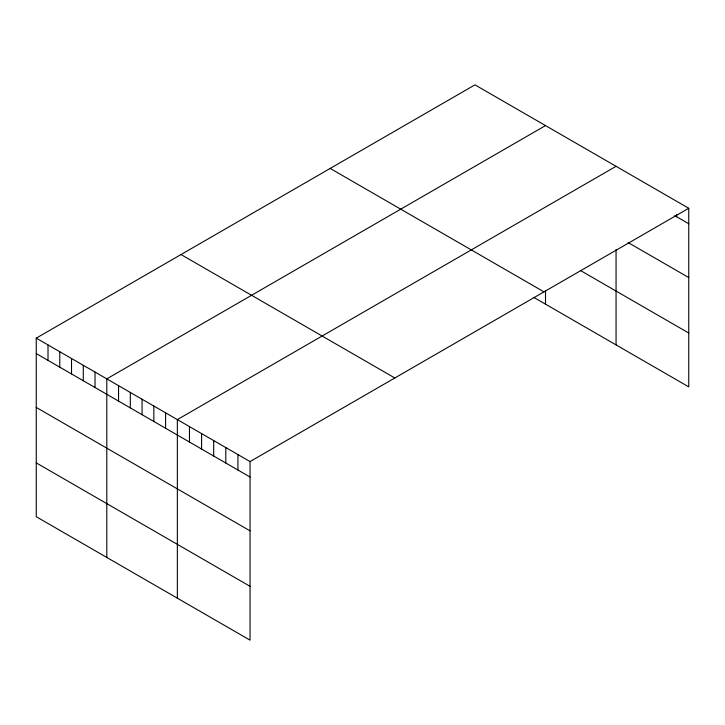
<?xml version="1.0" encoding="UTF-8"?>
<svg xmlns="http://www.w3.org/2000/svg" width="725" height="725" viewBox="0 0 725 725"><rect width="100%" height="100%" fill="white"/><g stroke="black" fill="none" stroke-linecap="round" stroke-linejoin="round"><path stroke-width="1.09" d="M688.75 208.283L250.043 461.571L250.043 640.148L36.25 516.717L36.25 338.14L474.957 84.852L688.75 208.283L688.75 386.86L533.754 297.377M545.508 125.588L106.802 378.876L106.802 557.443M616.06 166.315L177.353 419.603L177.353 598.179M674.776 215.66L688.75 223.735M628.176 242.594L688.75 277.566M580.788 270.697L688.75 333.029M330.183 168.436L543.977 291.867M181.023 254.557L394.817 377.988M36.25 338.14L250.043 461.571M36.25 353.583L250.043 477.014M36.25 407.423L250.043 530.854M36.25 462.885L250.043 586.317M676.633 214.528L676.633 216.739M616.06 249.463L616.06 344.892M545.508 290.707L545.508 304.165M237.927 454.575L237.927 470.027M225.81 447.579L225.81 463.03M213.694 440.592L213.694 456.034M201.586 433.595L201.586 449.038M189.47 426.599L189.47 442.042M165.59 412.815L165.59 428.267M153.836 406.027L153.836 421.47M142.073 399.239L142.073 414.682M130.319 392.452L130.319 407.894M118.556 385.664L118.556 401.106M95.038 372.079L95.038 387.531M83.284 365.291L83.284 380.743M71.521 358.503L71.521 373.955M59.767 351.716L59.767 367.167M48.004 344.928L48.004 360.379"/></g></svg>
